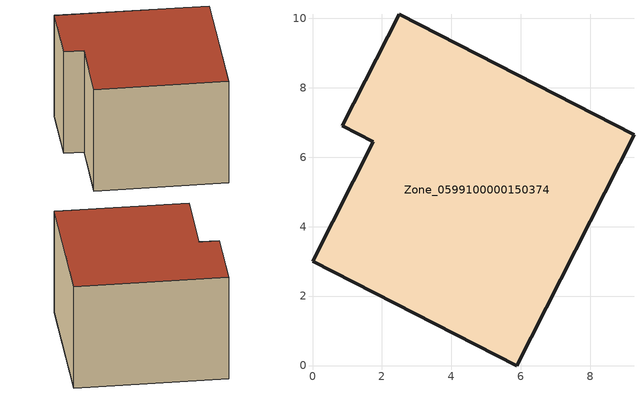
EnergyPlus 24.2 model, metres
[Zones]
Zone_0599100000150374
 floor ground (C_G): 9.26,6.65 5.87,0 0,3.01 1.75,6.44 0.85,6.9 2.5,10.11 z0
 wall outside (C_F): 5.87,0 9.26,6.65 2.5,10.11 0.85,6.9 1.75,6.44 0,3.01 5.87,0 z0:5.68
 roof outside (C_R): 0,3.01 5.87,0 9.26,6.65 2.5,10.11 0.85,6.9 1.75,6.44 z5.68
[BUILDING]
Pand.0599100000150374: North Axis=0; Terrain=City; Loads Convergence Tolerance Value=0.04; Temperature Convergence Tolerance Value=0.4; Solar Distribution=FullExterior; Maximum Number of Warmup Days=25; Minimum Number of Warmup Days=1
[Site:Location]
Rotterdam.The.Hague.AP_ZH_NLD Design_Conditions: Latitude=51.96; Longitude=4.45; Time Zone=1; Elevation=-4.5
[SITE:GROUNDTEMPERATURE:BUILDINGSURFACE]
18, 18, 18, 18, 18, 18, 18, 18, 18, 18, 18, 18
[MATERIAL] Thermal Absorptance=0.9; Solar Absorptance=0.7; Visible Absorptance=0.7
Name | Roughness | Thickness | Conductivity | Density | Specific Heat
G.TC.1992-2005 | MediumSmooth | 0.15 | 0.06 | 540 | 1210
F.TC.1992-2005 | Rough | 0.3 | 0.12 | 1920 | 840
R.TC.1992-2005 | MediumRough | 0.2 | 0.08 | 1500 | 1000
[CONSTRUCTION]
C_G: G.TC.1992-2005
C_F: F.TC.1992-2005
C_R: R.TC.1992-2005
[ZONE]
Zone_0599100000150374: Type=1; Multiplier=1; Ceiling Height=Autocalculate; Volume=Autocalculate; Floor Area=autocalculate; Part of Total Floor Area=Yes
[ZONEINFILTRATION:DESIGNFLOWRATE]
Infil_Zone_0599100000150374: Zone or ZoneList or Space or SpaceList=Zone_0599100000150374; Schedule=AlwaysOn; Design Flow Rate Calculation Method=Flow/Area; Flow Rate per Floor Area=0.0015; Constant Term Coefficient=1; Temperature Term Coefficient=0; Velocity Term Coefficient=0; Velocity Squared Term Coefficient=0
[HVACTEMPLATE:ZONE:IDEALLOADSAIRSYSTEM]
Zone_0599100000150374: Maximum Heating Supply Air Temperature=50; Minimum Cooling Supply Air Temperature=13; Maximum Heating Supply Air Humidity Ratio=0.0156; Minimum Cooling Supply Air Humidity Ratio=0.0077; Heating Limit=NoLimit; Cooling Limit=NoLimit; Dehumidification Control Type=ConstantSensibleHeatRatio; Cooling Sensible Heat Ratio=0.7; Dehumidification Setpoint=60; Humidification Control Type=None; Humidification Setpoint=30; Outdoor Air Method=None; Outdoor Air Flow Rate per Person=0.00944; Outdoor Air Flow Rate per Zone Floor Area=0; Outdoor Air Flow Rate per Zone=0; Demand Controlled Ventilation Type=None; Outdoor Air Economizer Type=NoEconomizer; Heat Recovery Type=None; Sensible Heat Recovery Effectiveness=0.7; Latent Heat Recovery Effectiveness=0.65
[ZONECONTROL:THERMOSTAT]
ThermostatControl_Zone_0599100000150374: Zone or ZoneList=Zone_0599100000150374; Control Type Schedule=DualSetpointControlType; Control 1=Thermostat_Zone_0599100000150374; Temperature Difference Between Cutout And Setpoint=0
[THERMOSTATSETPOINT:DUALSETPOINT]
Thermostat_Zone_0599100000150374: Heating Setpoint Temperature Schedule=HeatingSetpoint_Zone_0599100000150374; Cooling Setpoint Temperature Schedule=CoolingSetpoint_Zone_0599100000150374
[SCHEDULE:COMPACT]
HeatingSetpoint_Zone_0599100000150374: Through: 12/31, For: AllDays, Until: 24:00, 21
CoolingSetpoint_Zone_0599100000150374: Through: 12/31, For: AllDays, Until: 24:00, 24
DualSetpointControlType: Through: 12/31, For: AllDays, Until: 24:00, 4
AlwaysOn: Through: 12/31, For: AllDays, Until: 24:00, 1
